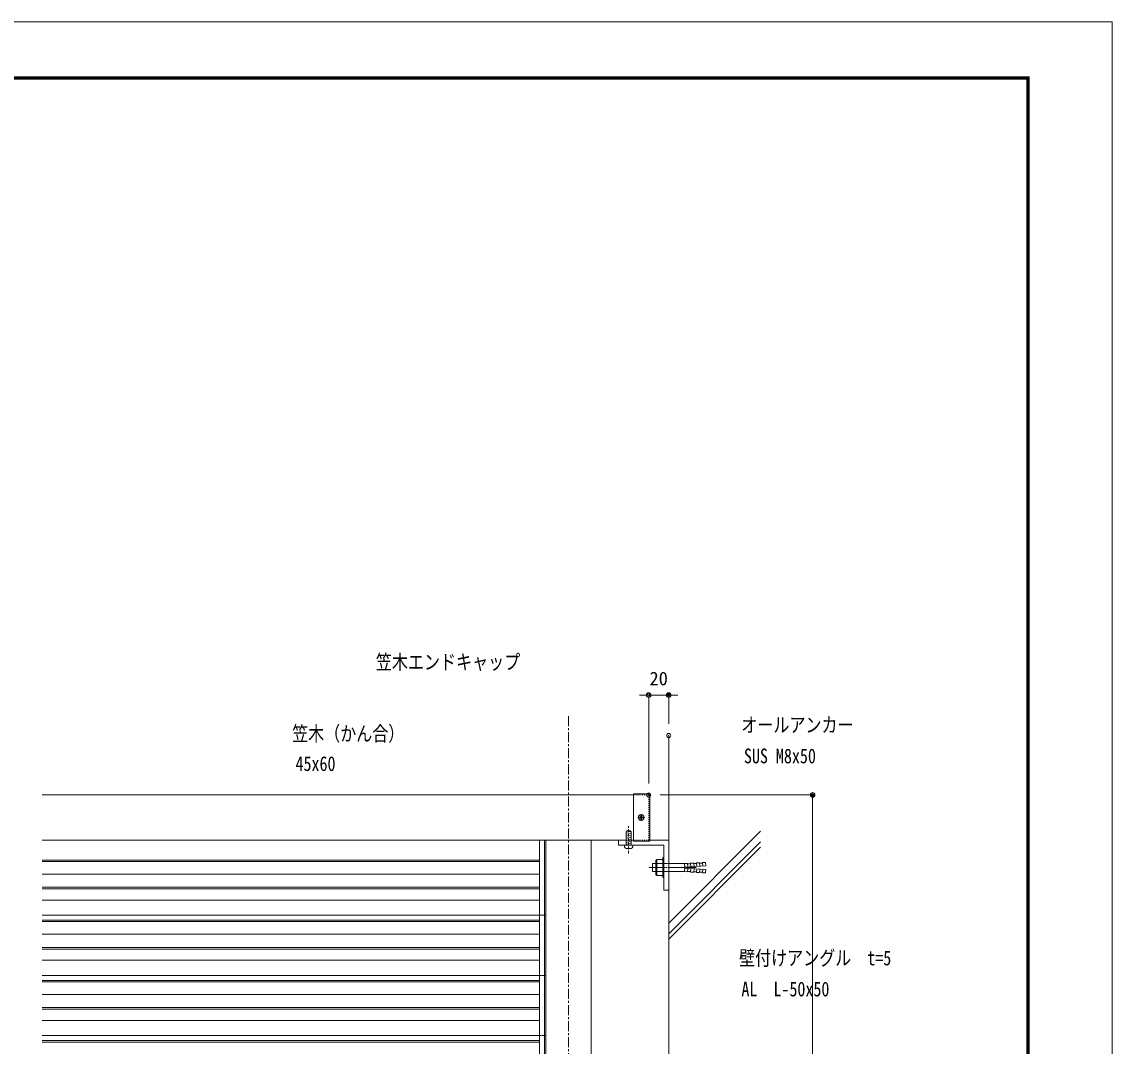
# Model space of a CAD drawing. Units: millimetres, scale not verified. Extents: x -1682 to 1682, y -1188 to 1188.
# Drawn here: x 594 to 1682, y 167 to 1188 of the extents above; entities that cross this region are included whole.
import ezdxf
from ezdxf.enums import TextEntityAlignment as Align

# ---------------------------------------------------------------- set-up
doc = ezdxf.new("R2010")
doc.units = ezdxf.units.MM
doc.header["$LTSCALE"] = 8
doc.header["$PDMODE"] = 32
doc.header["$PDSIZE"] = 4
for name, pattern in [('USER1', [2, 1.25, -0.25, 0.25, -0.25]), ('USER3', [0.375, 0.25, -0.125]), ('USER6', [0.25, 0.125, -0.125]), ('USER7', [2.3, 2, -0.1, 0.1, -0.1])]:
    doc.linetypes.add(name, pattern=pattern)
for name, color, linetype, lineweight in [('0-0_0', 7, 'Continuous', 18), ('0-1_DEFPOINTS', 7, 'Continuous', 18), ('0-6_WAKU', 7, 'Continuous', 18), ('0-A_6ﾊｯﾁﾝｸﾞ', 4, 'Continuous', 18), ('0-B_51破線ｱﾙﾐ', 3, 'USER3', 18), ('0-C_2躯体線', 4, 'Continuous', 18), ('0-E_3中心線', 2, 'USER1', 18), ('0-F_41ｱﾙﾐ', 6, 'Continuous', 18), ('1-0_1手摺寸法', 7, 'Continuous', 18), ('1-1_42ｱﾙﾐ部品', 6, 'Continuous', 18)]:
    doc.layers.add(name, color=color, linetype=linetype, lineweight=lineweight)
doc.layers.add('0-3_MOJI', color=7, linetype='Continuous')
doc.styles.add('ＭＳ ゴシック', font='')
doc.styles.get('ＭＳ ゴシック').set_extended_font_data('MS Gothic')

# ---------------------------------------------------------------- blocks, each defined once
blk = doc.blocks.new('A$C43F735A4')
at = {"layer": '0-A_6ﾊｯﾁﾝｸﾞ'}
for p, q in [((5, 15.421), (1, 14.952)), ((5, 15.421), (1, 14.952)), ((1.25, 14.993), (1.664, 15.993)), ((4.336, 15.993), (1.664, 15.993)), ((4.75, 14.993), (4.336, 15.993)), ((5, 14.011), (1, 13.542)), ((5, 14.011), (1, 13.542)), ((5, 12.602), (1, 12.132)), ((5, 12.602), (1, 12.132)), ((5, 11.192), (1, 10.723)), ((5, 11.192), (1, 10.723)), ((5, 9.782), (1, 9.313)), ((5, 9.782), (1, 9.313)), ((5, 8.373), (1, 7.904)), ((5, 8.373), (1, 7.904)), ((1.25, 5.993), (1.25, 14.993)), ((4.75, 5.993), (4.75, 14.993)), ((0, 5.493), (0, 5.793)), ((5.8, 5.993), (0.2, 5.993)), ((5, 7.055), (1, 6.586)), ((5, 7.055), (1, 6.586)), ((4, 3.493), (2, 3.493)), ((6, 5.493), (6, 5.793))]:
    blk.add_line(p, q, dxfattribs=at)
for centre, radius, start, end in [((0.2, 5.793), 0.2, 90, 180), ((2, 5.493), 2, 180, 270), ((4, 5.493), 2, 270, 0), ((5.8, 5.793), 0.2, 0, 90)]:
    blk.add_arc(centre, radius, start, end, dxfattribs=at)
at = {"layer": '0-B_51破線ｱﾙﾐ'}
blk.add_line((3, 0), (3, 19.154), dxfattribs=at)
blk = doc.blocks.new('_ORIGIN2')
at = {"layer": '0-0_0'}
blk.add_line((-0.5, 0), (-1, 0), dxfattribs=at)
for radius in [0.5, 0.25]:
    blk.add_circle((0, 0), radius, dxfattribs=at)
blk = doc.blocks.new('D25')
at = {"layer": '0-1_DEFPOINTS'}
for p in [(1381.301, 940.558), (1381.301, 900.281), (1361.301, 841.05)]:
    blk.add_point(p, dxfattribs=at)
at = {"layer": '1-0_1手摺寸法'}
for p, q in [((1356.701, 940.558), (1352.101, 940.558)), ((1361.301, 852.55), (1361.301, 940.558)), ((1361.301, 940.558), (1381.301, 940.558)), ((1381.301, 911.781), (1381.301, 940.558)), ((1385.901, 940.558), (1390.501, 940.558))]:
    blk.add_line(p, q, dxfattribs=at)
at = {"layer": '1-0_1手摺寸法', "xscale": 4.6, "yscale": 4.6}
blk.add_blockref('_ORIGIN2', (1361.301, 940.558), dxfattribs=at)
at = {"layer": '1-0_1手摺寸法', "xscale": 4.6, "yscale": 4.6, "rotation": 180}
blk.add_blockref('_ORIGIN2', (1381.301, 940.558), dxfattribs=at)
at = {"layer": '1-0_1手摺寸法', "style": 'ＭＳ ゴシック'}
blk.add_text('20', height=13.49, dxfattribs=at).set_placement((1362.101, 946.308), align=Align.BOTTOM_LEFT)
blk = doc.blocks.new('D28')
at = {"layer": '0-1_DEFPOINTS'}
for p in [(1361.301, 841.05), (1524.855, 841.05)]:
    blk.add_point(p, dxfattribs=at)
at = {"layer": '1-0_1手摺寸法'}
for p, q in [((1372.801, 841.05), (1524.855, 841.05)), ((1524.855, -254.35), (1524.855, 836.45))]:
    blk.add_line(p, q, dxfattribs=at)
at = {"layer": '1-0_1手摺寸法', "xscale": 4.6, "yscale": 4.6, "rotation": 90}
blk.add_blockref('_ORIGIN2', (1524.855, 841.05), dxfattribs=at)

msp = doc.modelspace()

# ---------------------------------------------------------------- linework, layer by layer
at = {"layer": '0-0_0'}
for p, q in [((1204.562, 417.107), (614.294, 417.107)), ((1220.562, 418.107), (1204.562, 418.107)), ((1204.562, 418.107), (1204.562, 371.107)), ((1220.562, 418.107), (1220.562, 371.107)), ((1204.562, 372.107), (614.294, 372.107)), ((1117.062, 372.107), (1117.062, 99.581)), ((1162.062, 99.581), (1162.062, 372.107)), ((1220.562, 371.107), (1204.562, 371.107))]:
    msp.add_line(p, q, dxfattribs=at)
at = {"layer": '0-0_0', "linetype": 'USER6'}
for p, q in [((1219.562, 417.107), (1204.562, 417.107)), ((1219.562, 417.107), (1219.562, 372.107)), ((1219.562, 372.107), (1204.562, 372.107))]:
    msp.add_line(p, q, dxfattribs=at)
at = {"layer": '0-1_DEFPOINTS', "color": 5}
for p, q in [((1682, 1188), (-1682, 1188)), ((1682, -1188), (1682, 1188))]:
    msp.add_line(p, q, dxfattribs=at)
at = {"layer": '0-6_WAKU'}
for p, q in [((1599.2, 1133.2), (-1603.2, 1133.2)), ((1598.6, 1132.6), (-1602.6, 1132.6)), ((1598, 1132), (-1602, 1132)), ((1597.4, 1131.4), (-1601.4, 1131.4)), ((1597.4, -1127.4), (1597.4, 1131.4)), ((1598, -1128), (1598, 1132)), ((1598.6, -1128.6), (1598.6, 1132.6)), ((1599.2, -1129.2), (1599.2, 1133.2)), ((1596.8, 1130.8), (-1600.8, 1130.8)), ((1596.8, -1126.8), (1596.8, 1130.8))]:
    msp.add_line(p, q, dxfattribs=at)
at = {"layer": '0-A_6ﾊｯﾁﾝｸﾞ'}
for p, q in [((1215.362, 394.607), (1208.762, 394.607)), ((1211.187, 394.982), (1209.658, 394.982)), ((1209.658, 394.232), (1209.658, 394.982)), ((1211.187, 394.232), (1209.658, 394.232)), ((1211.687, 397.012), (1211.687, 395.482)), ((1211.687, 397.012), (1212.437, 397.012)), ((1211.687, 392.203), (1211.687, 393.732)), ((1211.687, 392.203), (1212.437, 392.203)), ((1212.062, 391.307), (1212.062, 397.907)), ((1212.437, 397.012), (1212.437, 395.482)), ((1212.437, 392.203), (1212.437, 393.732)), ((1212.937, 394.982), (1214.466, 394.982)), ((1212.937, 394.232), (1214.466, 394.232)), ((1214.466, 394.232), (1214.466, 394.982))]:
    msp.add_line(p, q, dxfattribs=at)
msp.add_circle((1212.062, 394.607), 3, dxfattribs=at)
for centre, start, end in [((1211.187, 395.482), 270, 0), ((1211.187, 393.732), 0, 90), ((1212.937, 395.482), 180, 270), ((1212.937, 393.732), 90, 180)]:
    msp.add_arc(centre, 0.5, start, end, dxfattribs=at)
at = {"layer": '0-C_2躯体線'}
for p, q in [((1239.562, 476.339), (1239.562, -791.43)), ((1239.562, 289.312), (1331.15, 380.9)), ((1239.562, 278.703), (1331.15, 370.292)), ((1239.562, 273.409), (1331.15, 364.998))]:
    msp.add_line(p, q, dxfattribs=at)
at = {"layer": '0-E_3中心線'}
msp.add_line((1139.562, 495.607), (1139.562, -792.622), dxfattribs=at)
at = {"layer": '0-E_3中心線', "linetype": 'USER7'}
msp.add_line((1220.178, 344.607), (1266.976, 344.607), dxfattribs=at)
at = {"layer": '0-F_41ｱﾙﾐ'}
for p, q in [((1110.562, 372.107), (1110.562, -602.893)), ((1115.562, 372.107), (1115.562, -602.893))]:
    msp.add_line(p, q, dxfattribs=at)
at = {"layer": '1-1_42ｱﾙﾐ部品'}
for p, q in [((1204.562, 372.107), (1189.562, 372.107)), ((1189.562, 372.107), (1189.562, 367.107)), ((1239.562, 372.107), (1220.562, 372.107)), ((1239.562, 322.107), (1239.562, 372.107)), ((1234.562, 367.107), (1189.562, 367.107)), ((1234.562, 322.107), (1234.562, 367.107)), ((1110.562, 352.107), (614.294, 352.107)), ((1110.562, 350.707), (614.294, 350.707)), ((1223.379, 348.607), (1226.577, 348.607)), ((1223.379, 348.607), (1223.379, 340.607)), ((1226.577, 350.607), (1226.577, 338.607)), ((1227.577, 352.607), (1227.577, 336.607)), ((1227.577, 352.607), (1233.577, 352.607)), ((1227.577, 348.607), (1233.577, 348.607)), ((1233.577, 354.607), (1233.577, 334.607)), ((1233.577, 354.607), (1234.562, 354.607)), ((1234.562, 354.607), (1234.562, 334.607)), ((1234.562, 348.588), (1255.393, 348.638)), ((1255.393, 348.638), (1258.388, 348.81)), ((1255.594, 345.143), (1255.393, 348.638)), ((1258.388, 348.81), (1258.588, 345.33)), ((1258.416, 348.311), (1261.411, 348.484)), ((1258.75, 348.331), (1261.411, 348.484)), ((1261.383, 348.983), (1264.378, 349.156)), ((1261.383, 348.983), (1261.583, 345.503)), ((1261.717, 349.002), (1264.712, 349.175)), ((1264.712, 349.175), (1264.912, 345.693)), ((1264.74, 348.676), (1267.401, 348.83)), ((1264.74, 348.676), (1267.317, 348.825)), ((1267.373, 349.329), (1270.368, 349.502)), ((1267.373, 349.329), (1267.573, 345.849)), ((1270.368, 349.502), (1270.568, 346.021)), ((1270.396, 349.002), (1273.391, 349.175)), ((1273.363, 349.674), (1276.375, 349.848)), ((1273.363, 349.674), (1273.563, 346.194)), ((1276.574, 346.396), (1276.375, 349.848)), ((1110.562, 338.107), (614.294, 338.107)), ((1223.379, 340.607), (1226.577, 340.607)), ((1227.577, 340.607), (1233.577, 340.607)), ((1234.562, 340.607), (1255.624, 340.607)), ((1255.122, 345.107), (1276.577, 346.354)), ((1255.122, 344.107), (1255.122, 345.107)), ((1255.122, 344.107), (1276.577, 342.861)), ((1255.594, 344.072), (1255.393, 340.577)), ((1255.393, 340.577), (1258.388, 340.405)), ((1258.388, 340.405), (1258.588, 343.885)), ((1258.416, 340.904), (1261.411, 340.731)), ((1258.75, 340.884), (1261.411, 340.731)), ((1261.383, 340.232), (1261.583, 343.712)), ((1261.383, 340.232), (1264.378, 340.059)), ((1261.717, 340.213), (1264.712, 340.04)), ((1264.712, 340.04), (1264.912, 343.522)), ((1264.74, 340.539), (1267.401, 340.385)), ((1264.74, 340.539), (1267.317, 340.39)), ((1267.373, 339.886), (1267.573, 343.366)), ((1267.373, 339.886), (1270.368, 339.713)), ((1270.368, 339.713), (1270.568, 343.194)), ((1270.396, 340.213), (1273.391, 340.04)), ((1273.363, 339.541), (1273.563, 343.021)), ((1273.363, 339.541), (1276.375, 339.367)), ((1276.574, 342.819), (1276.375, 339.367)), ((1227.577, 336.607), (1233.577, 336.607)), ((1233.577, 334.607), (1234.562, 334.607)), ((1110.562, 325.107), (614.294, 325.107)), ((1110.562, 323.387), (614.294, 323.387)), ((1234.562, 322.107), (1239.562, 322.107)), ((1110.562, 312.208), (614.294, 312.208)), ((1117.062, 297.107), (614.294, 297.107)), ((1110.562, 292.107), (614.294, 292.107)), ((1110.562, 290.707), (614.294, 290.707)), ((1110.562, 278.107), (614.294, 278.107)), ((1110.562, 265.107), (614.294, 265.107)), ((1110.562, 263.387), (614.294, 263.387)), ((1110.562, 252.208), (614.294, 252.208)), ((1117.062, 237.107), (614.294, 237.107)), ((1110.562, 232.107), (614.294, 232.107)), ((1110.562, 230.707), (614.294, 230.707)), ((1110.562, 218.107), (614.294, 218.107)), ((1110.562, 205.107), (614.294, 205.107)), ((1110.562, 203.387), (614.294, 203.387)), ((1110.562, 192.208), (614.294, 192.208)), ((1117.062, 177.107), (614.294, 177.107)), ((1110.562, 172.107), (614.294, 172.107)), ((1110.562, 170.707), (614.294, 170.707))]:
    msp.add_line(p, q, dxfattribs=at)
for centre, radius, start, end in [((1229.077, 350.607), 2.5, 126.8699, 233.1301), ((1235.077, 344.607), 8.5, 151.92751, 208.07249), ((1229.077, 338.607), 2.5, 126.8699, 233.1301)]:
    msp.add_arc(centre, radius, start, end, dxfattribs=at)

# ---------------------------------------------------------------- block references
at = {"layer": '0-3_MOJI', "xscale": 1.428571, "yscale": 1.428571}
msp.add_blockref('A$C43F735A4', (1195.276, 358.546), dxfattribs=at)
at = {"layer": '1-0_1手摺寸法'}
for name in ['D25', 'D28']:
    msp.add_blockref(name, (-141.739, -423.942), dxfattribs=at)

# ---------------------------------------------------------------- texts
at = {"layer": '0-0_0', "style": 'ＭＳ ゴシック', "width": 0.8}
for s, p in [('笠木エンドキャップ', (947.392, 537.87)), ('オールアンカー', (1311.979, 475.197)), ('笠木（かん合）', (863.826, 466.517)), ('SUS M8x50', (1314.582, 444.213)), ('45x60', (867.199, 436.585)), ('壁付けアングル\u3000t=5', (1309.693, 242.777)), ('AL\u3000L-50x50', (1312.069, 211.792))]:
    msp.add_text(s, height=14.66, dxfattribs=at).set_placement(p, align=Align.BOTTOM_LEFT)

doc.saveas('drawing.dxf')
